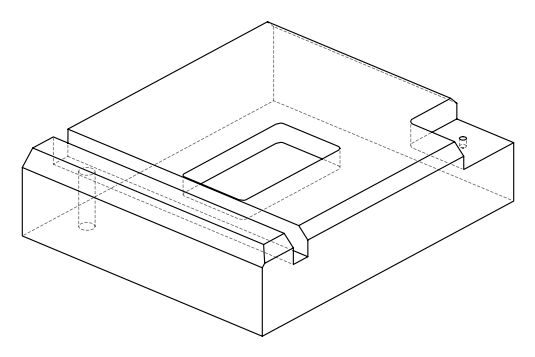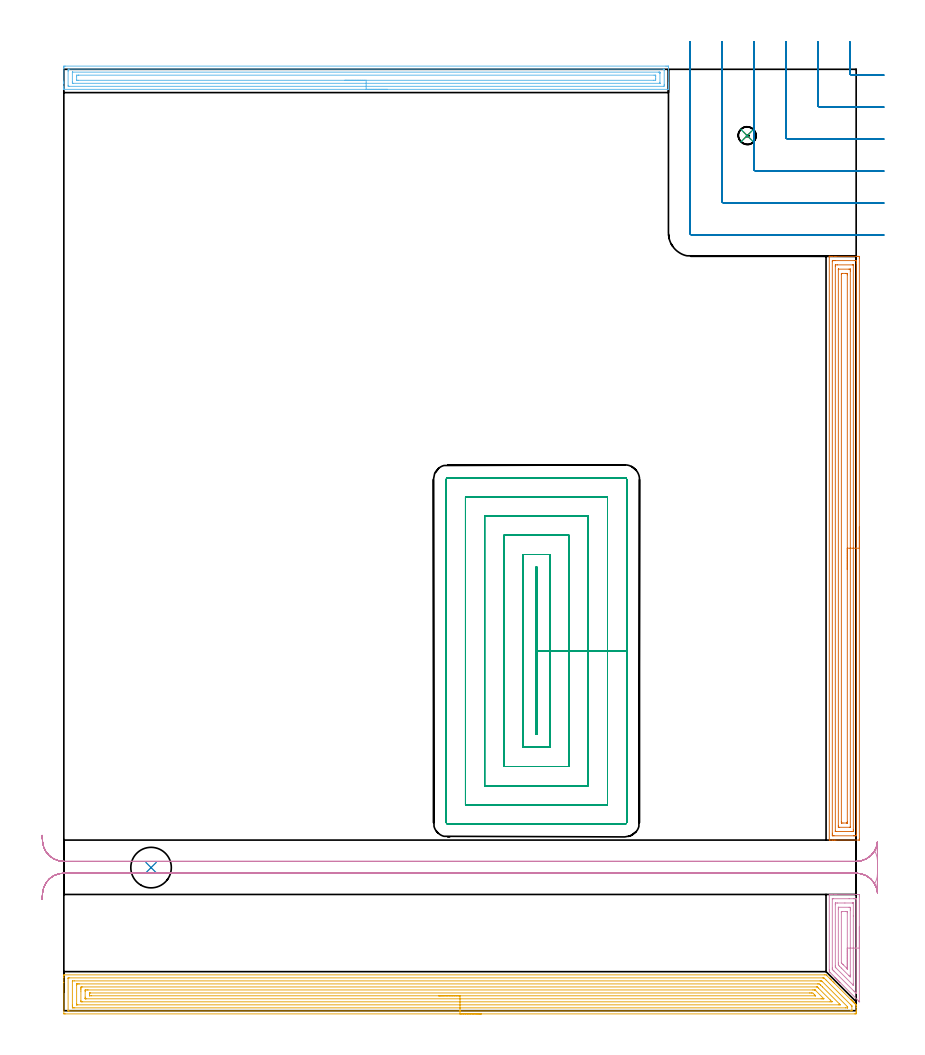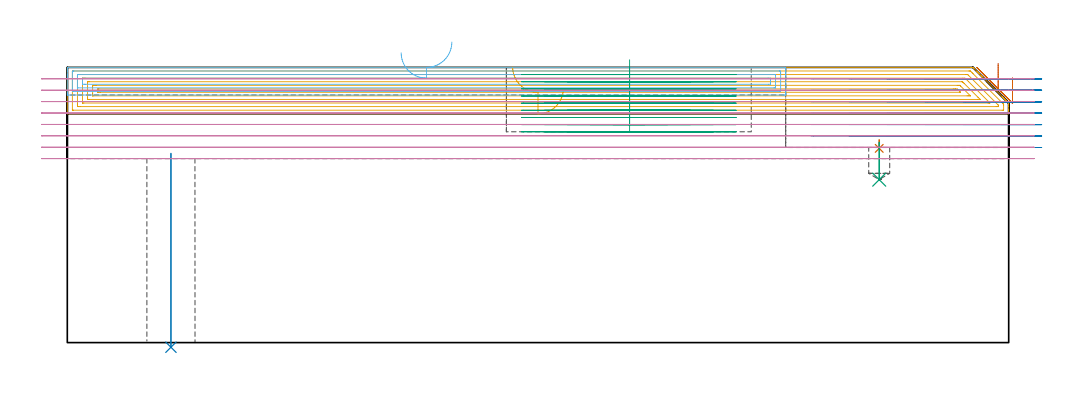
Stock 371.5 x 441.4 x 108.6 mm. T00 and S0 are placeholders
(PLAN: 10 operations, 6 tool changes, 103.2 min)
(1 SPOT_DRILL | STEP1POCKET | NXT0321_9005460120000 | 0.03 min | 3444 mm3)
(2 INDEXABLE_INSERT_DRILL_THROUGH_HOLE_FROM_SOLID | STEP1HOLE | NXT0302_009 | 0.31 min | 30734 mm3)
(3 DRILL_BLIND_HOLE_INTO_CENTER | STEP1POCKET | UGT0301_200 | 0.07 min | 629 mm3)
(4 AREA_MILL | FG_CHAMFER_SURFACE | UGT0205_001 | 2.06 min | 6057 mm3)
(5 AREA_MILL_1 | FG_CHAMFER_SURFACE_1 | UGT0205_001 | 20.78 min | 60917 mm3)
(6 AREA_MILL_2 | FG_CHAMFER_SURFACE_2 | UGT0205_001 | 9.33 min | 17209 mm3)
(7 AREA_MILL_3 | FG_CHAMFER_SURFACE_3 | UGT0205_001 | 11.26 min | 28594 mm3)
(8 MILL_CORNER_NOTCH_RECTANGULAR | CORNER_NOTCH_RECTANGULAR | UGT0201_094 | Follow Part, ap 5, ae 75% | 9.99 min | 238535 mm3)
(9 MILL_RECTANGULAR_POCKET | POCKET_RECTANGULAR_STRAIGHT | NXT0201_011 | Follow Part, ap 3, ae 75% | 35.95 min | 426973 mm3)
(10 MILL_RECTANGULAR_SLOT | SLOT_RECTANGULAR | UGT0201_094 | Follow Part, ap 5, ae 75% | 13.39 min | 329589 mm3)
(TOOL NXT0321_9005460120000 | NC Spot Drill, 142deg, 12mm, Carbide, Uncoated | D12 PA142 FL30 Z2)
(TOOL NXT0302_009 | Index. Insert Drill 19mm [880-D1900L25-05] | D19 PA176 FL95 Z2)
(TOOL UGT0301_200 | Twist Drill 8.3 mm | D8.3 PA118 FL72 Z2)
(TOOL UGT0205_001 | Chamfer Mill 20 x 3 x 45 deg. | D20 FL50 Z2)
(TOOL UGT0201_094 | End mill 20 mm | D20 FL38 Z4)
(TOOL NXT0201_011 | ENDMILL 12mm [2P460-1200-NA 1630] | D12 FL38 Z6)
(OP 1 SPOT_DRILL)
G17 G21 G94 G90
T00 M6
G54
G17 G0 G90 X320.4 Y410.3 S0 M3
G43 Z118.6 H0
G94 G81 G98 Z76.643 F250. R80.
G80
M5
M2
(OP 2 INDEXABLE_INSERT_DRILL_THROUGH_HOLE_FROM_SOLID)
G17 G21 G94 G90
T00 M6
G54
G17 G0 G90 X40.9 Y67.1 S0 M3
G43 Z118.6 H1
G94 G81 G98 Z-1.832 F250. R74.6
G80
M5
M2
(OP 3 DRILL_BLIND_HOLE_INTO_CENTER)
G17 G21 G94 G90
T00 M6
G54
G17 G0 G90 X320.4 Y410.3 S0 M3
G43 Z118.6 H0
G94 G81 G98 Z64.3 F250. R79.
G80
M5
M2
(OP 4 AREA_MILL)
G17 G21 G94 G90
T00 M6
G54
G17 G0 G90 X373. Y39.35 S1061 M3
G43 Z118.6 H0
Z104.5
G94 G1 Y39.312 Z103.628 F250.
Y39.198 Z102.764
Y39.009 Z101.912
Y38.747 Z101.08
Y38.413 Z100.274
Y38.01 Z99.5
Y37.542 Z98.764
Y37.01 Z98.072
Y36.421 Z97.429
Y35.778 Z96.84
Y35.086 Z96.308
Y34.35 Z95.84
Y33.576 Z95.437
Y32.77 Z95.103
Y31.938 Z94.841
Y31.086 Z94.652
Y30.222 Z94.538
Y29.35 Z94.5
X372.999 Y4.208
X372.997 Z94.502
X372.84 Y4.36 Z94.659
X372.774 Y4.426 Z94.725
X363.914 Y13.285 Z103.584
X363.748 Y13.449 Z103.747
X363.586 Y13.613 Z103.912
X363.468 Y13.731 Z104.03
X363.307 Y13.89 Z104.188
X363.151 Y14.047 Z104.346
X363.021 Y14.177 Z104.476
X362.867 Y14.331 Z104.628
X362.717 Y14.482 Z104.781
X362.575 Y14.624 Z104.923
X362.427 Y14.771 Z105.069
X362.282 Y14.917 Z105.216
X362.129 Y15.07 Z105.369
X361.986 Y15.212 Z105.51
X361.847 Y15.352 Z105.651
X361.683 Y15.516 Z105.815
X361.546 Y15.652 Z105.95
X359.343 Y17.855 Z108.154
X359.007 Y18.194 Z108.49
X358.905 Y18.298 Z108.591
X358.9 Y19.086 Z108.6
Y54.34
X358.906 Y54.49 Z108.593
X359.218 Y54.5 Z108.281
X359.593 Z107.906
X360.224 Z107.271
X361.421 Z106.076
X361.986 Z105.508
X371.959 Y54.499 Z95.538
X372.557 Y54.495 Z94.941
X372.992 Y54.49 Z94.506
X372.995 Y54.338 Z94.503
X372.999 Y53.894 Z94.501
X373. Y53.445 Z94.5
Y29.35
X371.586 Z95.914
X371.585 Y8.468 Z95.915
X371.584 Y8.376 Z95.916
X371.579 Y8.109 Z95.921
X371.493 Y8.169 Z96.007
X371.277 Y8.376 Z96.223
X370.795 Y8.855 Z96.705
X370.381 Y9.269 Z97.119
X361.105 Y18.544 Z106.395
X360.566 Y19.086 Z106.934
X360.383 Y19.276 Z107.117
X360.321 Y19.342 Z107.179
X360.319 Y19.387 Z107.181
X360.317 Y19.487 Z107.183
X360.314 Y19.887 Z107.186
Y19.979
X360.315 Y52.409 Z107.185
X360.316 Y52.459 Z107.184
X360.318 Y52.483 Z107.182
X360.32 Y52.488 Z107.18
X360.334 Y52.49 Z107.166
X360.721 Y52.499 Z106.779
X368.207 Y52.5 Z99.293
X370.409 Z97.091
X370.795 Y52.499 Z96.705
X371.293 Y52.497 Z96.207
X371.492 Y52.49 Z96.008
X371.579 Y52.469 Z95.921
X371.584 Y52.202 Z95.916
X371.585 Y52.109 Z95.915
X371.586 Y29.35 Z95.914
X370.172 Z97.328
X370.171 Y12.578 Z97.329
X370.168 Y11.946 Z97.332
X370.167 Z97.333
X370.157 Z97.343
X369.914 Y12.187 Z97.586
X361.986 Y20.114 Z105.514
X361.8 Y20.304 Z105.7
X361.755 Y20.354 Z105.745
X361.736 Y20.378 Z105.764
X361.734 Y20.437 Z105.766
X361.731 Y20.61 Z105.769
X361.729 Y20.871 Z105.771
Y21.132
Y49.692
X361.731 Y50.324 Z105.769
X361.734 Y50.453 Z105.766
X361.735 Y50.48 Z105.765
X361.756 Y50.49 Z105.744
X361.816 Y50.496 Z105.684
X361.986 Y50.498 Z105.514
X362.693 Y50.5 Z104.807
X366.217 Z101.283
X369.74 Z97.76
X369.914 Y50.499 Z97.586
X370.088 Y50.497 Z97.412
X370.137 Y50.494 Z97.363
X370.163 Y50.49 Z97.337
X370.165 Y50.478 Z97.335
X370.169 Y50.411 Z97.331
X370.171 Y50.324 Z97.329
X370.172 Y44.411 Z97.328
Y29.35
X368.757 Z98.743
Y16.689
X368.755 Y16.409 Z98.745
X368.75 Y15.803 Z98.75
X368.152 Y16.396 Z99.348
X364.57 Y19.979 Z102.93
X363.748 Y20.803 Z103.752
X363.683 Y20.871 Z103.817
X363.15 Y21.477 Z104.35
X363.147 Y21.764 Z104.353
X363.144 Y22.376 Z104.356
X363.143 Y47.646 Z104.357
X363.145 Y48.257 Z104.355
X363.148 Y48.463 Z104.352
X363.15 Y48.49 Z104.35
X363.169 Y48.493 Z104.331
X363.221 Y48.497 Z104.279
X363.327 Y48.499 Z104.173
X368.191 Y48.5 Z99.309
X368.578 Y48.49 Z98.922
X368.751 Y48.476 Z98.749
X368.752 Y48.378 Z98.748
X368.756 Y47.927 Z98.744
X368.757 Y47.646 Z98.743
Y47.033
Y29.35
X367.343 Z100.157
Y19.906
X367.342 Y19.833 Z100.158
X367.337 Y19.689 Z100.163
X367.335 Y19.672 Z100.165
X367.33 Y19.674 Z100.17
X367.307 Y19.692 Z100.193
X367.271 Y19.727 Z100.229
X367.019 Y19.979 Z100.481
X365.51 Y21.488 Z101.99
X365.235 Y21.764 Z102.265
X364.629 Y22.377 Z102.871
X364.565 Y22.445 Z102.935
X364.559 Y22.584 Z102.941
X364.558 Y22.656 Z102.942
X364.557 Y46.007 Z102.943
X364.558 Y46.152 Z102.942
X364.564 Y46.443 Z102.936
X364.566 Y46.492 Z102.934
X364.571 Y46.495 Z102.929
X364.589 Y46.498 Z102.911
X364.629 Y46.5 Z102.871
X364.879 Z102.621
X366.641 Z100.859
X367.271 Y46.497 Z100.229
X367.313 Y46.494 Z100.187
X367.33 Y46.491 Z100.17
X367.336 Y46.37 Z100.164
X367.341 Y46.08 Z100.159
X367.343 Y45.934 Z100.157
Y29.35
Y28.478 Z100.195
Y27.614 Z100.309
Y26.762 Z100.498
Y25.93 Z100.76
Y25.124 Z101.094
Y24.35 Z101.497
Y23.614 Z101.965
Y22.922 Z102.496
Y22.279 Z103.086
Y21.69 Z103.729
Y21.159 Z104.421
Y20.69 Z105.157
Y20.287 Z105.931
Y19.953 Z106.737
Y19.691 Z107.569
Y19.502 Z108.42
Y19.388 Z109.285
Y19.35 Z110.157
G0 Z118.6
M5
M2
(OP 5 AREA_MILL_1)
G17 G21 G94 G90
T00 M6
G54
G17 G0 G90 X195.75 Y-1.5 S1061 M3
G43 Z118.6 H0
Z100.3
G94 G1 X195.712 Z99.428 F250.
X195.598 Z98.564
X195.409 Z97.712
X195.147 Z96.88
X194.813 Z96.074
X194.41 Z95.3
X193.942 Z94.564
X193.41 Z93.872
X192.821 Z93.229
X192.178 Z92.64
X191.486 Z92.108
X190.75 Z91.64
X189.976 Z91.237
X189.17 Z90.903
X188.338 Z90.641
X187.486 Z90.452
X186.622 Z90.338
X185.75 Z90.3
X0.631
X0.123 Y-1.495 Z90.303
X0.01 Y-1.492 Z90.306
X0. Y-1.374 Z90.424
Y13.168 Z104.963
Y15.54 Z107.334
Y16.261 Z108.061
Y16.484 Z108.284
X0.003 Y16.645 Z108.437
X0.01 Y16.798 Z108.589
X0.184 Y16.8 Z108.6
X356.56
X357.401 Y16.793 Z108.593
X357.454 Y16.743 Z108.542
X357.785 Y16.416 Z108.213
X358.962 Y15.239 Z107.037
X359.101 Y15.101 Z106.897
X359.243 Y14.958 Z106.756
X359.392 Y14.809 Z106.607
X359.539 Y14.663 Z106.458
X359.69 Y14.511 Z106.309
X359.822 Y14.379 Z106.177
X359.978 Y14.225 Z106.02
X360.482 Y13.718 Z105.518
X360.733 Y13.467 Z105.266
X360.854 Y13.348 Z105.144
X361.181 Y13.019 Z104.819
X368.889 Y5.312 Z97.108
X368.99 Y5.211 Z97.01
X369.08 Y5.12 Z96.92
X369.182 Y5.02 Z96.816
X369.276 Y4.924 Z96.724
X369.378 Y4.822 Z96.621
X369.474 Y4.728 Z96.524
X369.563 Y4.638 Z96.437
X369.676 Y4.524 Z96.323
X369.766 Y4.436 Z96.232
X369.849 Y4.351 Z96.15
X369.974 Y4.226 Z96.025
X370.058 Y4.144 Z95.94
X370.136 Y4.064 Z95.863
X370.273 Y3.928 Z95.727
X370.35 Y3.851 Z95.648
X370.423 Y3.778 Z95.577
X370.571 Y3.63 Z95.429
X370.643 Y3.559 Z95.355
X370.709 Y3.491 Z95.29
X370.869 Y3.332 Z95.131
X370.935 Y3.267 Z95.063
X371.112 Y3.088 Z94.888
X371.167 Y3.033 Z94.833
X371.372 Y2.829 Z94.627
X371.465 Y2.733 Z94.531
X371.499 Y2.691 Z94.487
X371.5 Y2.39 Z94.188
Y2.287 Z94.086
Y1.514 Z93.308
Y0.276 Z92.073
Y-0.24 Z91.555
Y-0.858 Z90.937
X371.496 Y-1.116 Z90.679
X371.49 Y-1.492 Z90.304
X371.256 Y-1.496 Z90.302
X370.869 Y-1.5 Z90.3
X185.75
Y-0.086 Z91.714
X2.42 Y-0.085 Z91.715
X2.262 Y-0.084 Z91.716
X2.06 Y-0.08 Z91.72
X2.016 Y-0.079 Z91.721
X2.01 Y-0.053 Z91.747
X2.006 Y-0.018 Z91.782
X2.001 Y0.171 Z91.971
Y15.074 Z106.874
X2.004 Y15.211 Z107.011
X2.01 Y15.321 Z107.121
X2.015 Y15.379 Z107.179
X2.577 Y15.385 Z107.185
X355.823
X356.191 Y15.381 Z107.181
X356.282 Y15.379 Z107.179
X356.374 Y15.364 Z107.164
X356.56 Y15.186 Z106.986
X357.086 Y14.663 Z106.463
X357.454 Y14.296 Z106.096
X369.08 Y2.669 Z94.469
X369.354 Y2.39 Z94.19
X369.442 Y2.296 Z94.096
X369.49 Y2.234 Z94.034
X369.493 Y2.184 Z93.984
X369.498 Y1.98 Z93.78
X369.499 Y0.226 Z92.026
X369.496 Y0.088 Z91.888
X369.49 Y-0.021 Z91.779
X369.485 Y-0.079 Z91.721
X368.923 Y-0.085 Z91.715
X185.75 Y-0.086 Z91.714
Y1.328 Z93.128
X5.103 Y1.329 Z93.129
X4.396 Y1.33 Z93.13
X4.208 Y1.332 Z93.132
X4.029 Y1.335 Z93.135
X4.01 Y1.514 Z93.314
X4.004 Y1.715 Z93.515
X4. Y2.39 Z94.19
Y2.595 Z94.395
X4.001 Y13.786 Z105.586
X4.003 Y13.888 Z105.688
X4.006 Y13.939 Z105.739
X4.009 Y13.96 Z105.76
X4.025 Y13.966 Z105.766
X4.208 Y13.968 Z105.768
X4.914 Y13.971 Z105.771
X354.583
X354.771 Y13.97 Z105.77
X354.96 Y13.968 Z105.768
X355.326 Y13.962 Z105.762
X355.51 Y13.786 Z105.586
X355.666 Y13.634 Z105.434
X367.292 Y2.008 Z93.808
X367.412 Y1.881 Z93.681
X367.471 Y1.818 Z93.618
X367.49 Y1.775 Z93.575
X367.493 Y1.718 Z93.518
X367.498 Y1.514 Z93.314
X367.497 Y1.412 Z93.212
X367.494 Y1.361 Z93.161
X367.491 Y1.34 Z93.14
X367.475 Y1.334 Z93.134
X367.292 Y1.332 Z93.132
X366.586 Y1.329 Z93.129
X185.75 Y1.328 Z93.128
Y2.743 Z94.543
X6.532
X6.152 Y2.744 Z94.544
X6.088 Y2.746 Z94.546
X6.022 Y2.749 Z94.549
X6.01 Y2.754 Z94.554
X6.006 Y2.777 Z94.577
X6.004 Y2.831 Z94.631
X6. Y3.264 Z95.064
Y12.03 Z103.83
X6.004 Y12.47 Z104.27
X6.007 Y12.524 Z104.324
X6.009 Y12.546 Z104.346
X6.037 Y12.55 Z104.35
X6.178 Y12.554 Z104.354
X6.358 Y12.556 Z104.356
X6.891 Y12.557 Z104.357
X7.251
X353.343 Y12.556 Z104.356
X353.877 Y12.553 Z104.353
X354.244 Y12.55 Z104.35
X354.771 Y12.077 Z103.877
X354.817 Y12.033 Z103.833
X355.695 Y11.156 Z102.956
X363.714 Y3.136 Z94.936
X363.972 Y2.872 Z94.672
X364.086 Y2.754 Z94.554
X364.034 Y2.75 Z94.55
X363.714 Y2.746 Z94.546
X363.354 Y2.743 Z94.543
X185.75
Y4.157 Z95.957
X8.666
X8.237 Y4.161 Z95.961
X8.031 Y4.164 Z95.964
X8.01 Y4.277 Z96.077
X8.001 Y4.808 Z96.608
X8. Y9.193 Z100.993
Y10.069 Z101.869
X8.002 Y10.28 Z102.08
X8.009 Y10.937 Z102.737
X8.029 Y11.136 Z102.936
X8.24 Y11.139 Z102.939
X8.694 Y11.143 Z102.943
X352.997
X353.217 Y11.141 Z102.941
X353.243 Y11.139 Z102.939
X353.252 Y11.137 Z102.937
X353.297 Y11.097 Z102.897
X353.445 Y10.955 Z102.755
X353.622 Y10.779 Z102.579
X353.877 Y10.525 Z102.325
X359.381 Y5.02 Z96.82
X360.137 Y4.259 Z96.059
X360.183 Y4.207 Z96.007
X360.137 Y4.164 Z95.964
X360.119 Y4.162 Z95.962
X359.243 Y4.157 Z95.957
X185.75
Y5.571 Z97.371
X10.468
X10.136 Y5.573 Z97.373
X10.042 Y5.576 Z97.376
X10.018 Y5.578 Z97.378
X10.01 Y5.585 Z97.385
X10.007 Y5.622 Z97.422
X10.002 Y5.744 Z97.544
X10.001 Y5.897 Z97.697
X10. Y6.356 Z98.156
Y8.986 Z100.786
X10.001 Y9.403 Z101.203
X10.003 Y9.633 Z101.433
X10.006 Y9.69 Z101.49
X10.009 Y9.715 Z101.515
X10.028 Y9.722 Z101.522
X10.14 Y9.725 Z101.525
X10.468 Y9.727 Z101.527
X11.031 Y9.729 Z101.529
X11.363
X351.194
X351.758 Y9.728 Z101.528
X352.089 Y9.724 Z101.524
X352.197 Y9.722 Z101.522
X352.228 Y9.712 Z101.512
X352.259 Y9.686 Z101.486
X352.319 Y9.63 Z101.43
X352.549 Y9.403 Z101.203
X356.181 Y5.77 Z97.57
X356.279 Y5.668 Z97.468
X356.34 Y5.601 Z97.401
X356.358 Y5.578 Z97.378
X356.33 Y5.577 Z97.377
X355.996 Y5.573 Z97.373
X355.666 Y5.571 Z97.371
X355.104
X185.75
Y6.985 Z98.785
X12.935
X12.257 Y6.987 Z98.787
X12.036 Y6.99 Z98.79
X12.01 Y6.992 Z98.792
X12.007 Y6.999 Z98.799
X12.002 Y7.023 Z98.823
X12.001 Y7.65 Z99.45
Y7.901 Z99.701
X12.008 Y8.154 Z99.954
X12.013 Y8.308 Z100.108
X12.088 Y8.31 Z100.11
X12.257 Y8.313 Z100.113
X12.474 Y8.314 Z100.114
X349.622 Y8.315 Z100.115
X350.3 Y8.313 Z100.113
X350.519 Y8.312 Z100.112
X351.194 Y8.302 Z100.102
X351.851 Y7.65 Z99.45
X352.089 Y7.412 Z99.212
X352.49 Y7.001 Z98.801
X352.496 Y6.991 Z98.791
X352.481 Y6.99 Z98.79
X352.426 Y6.987 Z98.787
X352.314 Y6.986 Z98.786
X352.089 Y6.985 Z98.785
X185.75
X184.878 Z98.823
X184.014 Z98.937
X183.162 Z99.126
X182.33 Z99.388
X181.524 Z99.722
X180.75 Z100.125
X180.014 Z100.594
X179.322 Z101.125
X178.679 Z101.714
X178.09 Z102.357
X177.558 Z103.05
X177.09 Z103.785
X176.687 Z104.559
X176.353 Z105.365
X176.091 Z106.197
X175.902 Z107.049
X175.788 Z107.914
X175.75 Z108.785
G0 Z118.6
M5
M2
(OP 6 AREA_MILL_2)
G17 G21 G94 G90
T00 M6
G54
G17 G0 G90 X151.75 Y432. S1061 M3
G43 Z118.6 H0
G94 G1 X151.712 Z117.728 F250.
X151.598 Z116.863
X151.409 Z116.012
X151.147 Z115.18
X150.813 Z114.374
X150.41 Z113.6
X149.942 Z112.864
X149.41 Z112.172
X148.821 Z111.529
X148.178 Z110.94
X147.486 Z110.408
X146.75 Z109.94
X145.976 Z109.537
X145.17 Z109.203
X144.338 Z108.941
X143.486 Z108.752
X142.622 Z108.638
X141.75 Z108.6
X0.17
X0.01 Y432.003 Z108.588
X0.007 Y432.042 Z108.55
X0. Y432.426 Z108.174
Y432.772 Z107.828
Y433.449 Z107.146
Y434.676 Z105.921
Y435.227 Z105.367
Y435.841 Z104.754
Y442.065 Z98.532
X0.002 Y442.34 Z98.257
X0.008 Y442.892 Z97.706
X0.06 Y442.894 Z97.704
X0.617 Y442.9 Z97.7
X282.321
X282.883 Y442.899 Z97.701
X283.44 Y442.894 Z97.704
X283.492 Y442.892 Z97.706
X283.496 Y442.34 Z98.257
X283.5 Y441.727 Z98.871
Y435.227 Z105.367
Y434.676 Z105.921
Y434.338 Z106.258
Y433.787 Z106.809
Y433.449 Z107.146
Y432.772 Z107.828
Y432.426 Z108.174
X283.493 Y432.042 Z108.55
X283.49 Y432.003 Z108.588
X283.33 Y432. Z108.6
X141.75
Y433.414 Z107.186
X2.437 Y433.415 Z107.185
X2.403 Y433.416 Z107.184
X2.01 Y433.449 Z107.151
X2.001 Y433.849 Z106.751
X2. Y440.562 Z100.038
X2.001 Y440.962 Z99.638
X2.01 Y441.451 Z99.149
X2.37 Y441.484 Z99.116
X2.403 Y441.485 Z99.115
X281.063
X281.097 Y441.484 Z99.116
X281.49 Y441.451 Z99.149
X281.499 Y441.051 Z99.549
X281.5 Y434.338 Z106.262
X281.499 Y433.938 Z106.662
X281.49 Y433.449 Z107.151
X281.13 Y433.416 Z107.184
X281.097 Y433.415 Z107.185
X141.75 Y433.414 Z107.186
Y434.828 Z105.772
X4.59 Y434.829 Z105.771
X4.19 Y434.831 Z105.769
X4.057 Y434.833 Z105.767
X4.017 Y434.835 Z105.765
X4.01 Y434.913 Z105.687
X4.005 Y435.038 Z105.562
X4.001 Y435.227 Z105.373
X4. Y435.416 Z105.184
X4.001 Y439.86 Z100.74
X4.009 Y440.05 Z100.55
X4.011 Y440.066 Z100.534
X4.016 Y440.068 Z100.532
X4.04 Y440.07 Z100.53
X4.09 Y440.071 Z100.529
X4.19
X278.91
X279.31 Y440.069 Z100.531
X279.443 Y440.067 Z100.533
X279.483 Y440.065 Z100.535
X279.49 Y439.987 Z100.613
X279.495 Y439.862 Z100.738
X279.499 Y439.673 Z100.927
X279.5 Y439.484 Z101.116
X279.499 Y435.04 Z105.56
X279.491 Y434.85 Z105.75
X279.489 Y434.834 Z105.766
X279.484 Y434.832 Z105.768
X279.46 Y434.83 Z105.77
X279.41 Y434.829 Z105.771
X279.31 Y434.828 Z105.772
X141.75
Y436.243 Z104.357
X6.742
X6.078 Y436.25 Z104.35
X6.01 Y436.257 Z104.343
X6.005 Y436.355 Z104.245
X6.002 Y436.564 Z104.036
X6. Y437.895 Z102.705
X6.002 Y438.327 Z102.273
X6.005 Y438.543 Z102.057
X6.01 Y438.645 Z101.955
X6.11 Y438.651 Z101.949
X6.869 Y438.657 Z101.943
X6.996
X276.758
X277.422 Y438.65 Z101.95
X277.49 Y438.643 Z101.957
X277.495 Y438.545 Z102.055
X277.498 Y438.336 Z102.264
X277.5 Y437.918 Z102.682
Y437.029 Z103.571
X277.498 Y436.573 Z104.027
X277.495 Y436.357 Z104.243
X277.49 Y436.255 Z104.345
X277.39 Y436.249 Z104.351
X276.631 Y436.243 Z104.357
X276.504
X141.75
X140.878 Z104.395
X140.014 Z104.509
X139.162 Z104.698
X138.33 Z104.96
X137.524 Z105.294
X136.75 Z105.697
X136.014 Z106.166
X135.322 Z106.697
X134.679 Z107.286
X134.09 Z107.929
X133.558 Z108.622
X133.09 Z109.357
X132.687 Z110.131
X132.353 Z110.937
X132.091 Z111.769
X131.902 Z112.621
X131.788 Z113.486
X131.75 Z114.357
G0 Z118.6
M5
M2
(OP 7 AREA_MILL_3)
G17 G21 G94 G90
T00 M6
G54
G17 G0 G90 X373. Y226.85 S1061 M3
G43 Z118.6 H0
Z104.5
G94 G1 Y226.812 Z103.628 F250.
Y226.698 Z102.764
Y226.509 Z101.912
Y226.247 Z101.08
Y225.913 Z100.274
Y225.51 Z99.5
Y225.041 Z98.764
Y224.51 Z98.072
Y223.921 Z97.429
Y223.278 Z96.84
Y222.586 Z96.308
Y221.85 Z95.84
Y221.076 Z95.437
Y220.27 Z95.103
Y219.438 Z94.841
Y218.586 Z94.652
Y217.722 Z94.538
Y216.85 Z94.5
Y80.618
X372.995 Y80.169 Z94.503
X372.992 Y80.01 Z94.506
X372.828 Y80. Z94.669
X361.986 Z105.508
X361.442 Z106.054
X361.105 Z106.391
X360.562 Z106.935
X360.224 Z107.271
X359.24 Z108.26
X358.901 Z108.589
Y80.005 Z108.59
X358.9 Y80.171 Z108.6
Y353.529
X358.901 Y353.695 Z108.59
Y353.696
X359.239 Y353.7 Z108.261
X359.55 Z107.95
X360.224 Z107.271
X361.442 Z106.054
X361.986 Z105.508
X371.948 Z95.549
X372.557 Y353.695 Z94.941
X372.992 Y353.69 Z94.506
X372.995 Y353.527 Z94.503
X372.999 Y353.082 Z94.501
X373. Y352.633 Z94.5
Y216.85
X371.586 Z95.914
X371.585 Y82.496 Z95.915
X371.584 Y82.404 Z95.916
X371.579 Y82.013 Z95.921
X371.19 Y82.003 Z96.31
X370.795 Y82.001 Z96.705
X370.313 Y82. Z97.187
X361.105 Y82.001 Z106.395
X360.62 Y82.003 Z106.88
X360.41 Y82.01 Z107.09
X360.321 Y82.039 Z107.179
X360.316 Y82.312 Z107.184
X360.315 Y82.404 Z107.185
X360.314 Y83.206 Z107.186
X360.315 Y351.204 Z107.185
X360.316 Y351.296 Z107.184
X360.321 Y351.687 Z107.179
X360.71 Y351.697 Z106.79
X361.105 Y351.699 Z106.395
X361.587 Y351.7 Z105.913
X370.795 Y351.699 Z96.705
X371.28 Y351.697 Z96.22
X371.49 Y351.69 Z96.01
X371.579 Y351.661 Z95.921
X371.584 Y351.388 Z95.916
X371.585 Y351.296 Z95.915
X371.586 Y350.493 Z95.914
Y216.85
X370.172 Z97.328
X370.171 Y84.824 Z97.329
X370.167 Y84.191 Z97.333
X370.164 Y84.062 Z97.336
X370.159 Y84.009 Z97.341
X370.098 Y84.004 Z97.402
X369.914 Y84.002 Z97.586
X369.221 Y84. Z98.279
X361.986 Y84.001 Z105.514
X361.798 Y84.003 Z105.702
X361.745 Y84.006 Z105.755
X361.734 Y84.01 Z105.766
X361.732 Y84.014 Z105.768
X361.73 Y84.034 Z105.77
X361.729 Y84.104 Z105.771
X361.728 Y84.191 Z105.772
X361.729 Y348.876 Z105.771
X361.733 Y349.509 Z105.767
X361.735 Y349.638 Z105.765
X361.741 Y349.691 Z105.759
X361.802 Y349.696 Z105.698
X361.986 Y349.698 Z105.514
X362.679 Y349.7 Z104.821
X369.914 Y349.699 Z97.586
X370.102 Y349.697 Z97.398
X370.156 Y349.694 Z97.344
X370.166 Y349.69 Z97.334
X370.168 Y349.686 Z97.332
X370.17 Y349.666 Z97.33
X370.171 Y349.596 Z97.329
X370.172 Y349.509 Z97.328
Y216.85
X368.757 Z98.743
Y86.258
X368.755 Y86.053 Z98.745
X368.752 Y86.019 Z98.748
X368.75 Y86.01 Z98.75
X368.742 Y86.007 Z98.758
X368.689 Y86.003 Z98.811
X368.582 Y86.001 Z98.918
X363.748 Y86. Z103.752
X363.316 Y86.002 Z104.184
X363.214 Y86.005 Z104.286
X363.164 Y86.01 Z104.336
X363.149 Y86.014 Z104.351
X363.148 Y86.03 Z104.352
X363.145 Y86.132 Z104.355
X363.143 Y86.591 Z104.357
Y86.871
Y347.442
X363.145 Y347.647 Z104.355
X363.148 Y347.681 Z104.352
X363.15 Y347.69 Z104.35
X363.158 Y347.693 Z104.342
X363.211 Y347.697 Z104.289
X363.318 Y347.699 Z104.182
X368.152 Y347.7 Z99.348
X368.584 Y347.698 Z98.916
X368.686 Y347.695 Z98.814
X368.736 Y347.69 Z98.764
X368.751 Y347.686 Z98.749
X368.752 Y347.67 Z98.748
X368.755 Y347.568 Z98.745
X368.757 Y347.109 Z98.743
Y346.829
Y216.85
X367.343 Z100.157
Y88.512
X367.342 Y88.366 Z100.158
X367.338 Y88.076 Z100.162
X367.335 Y88.007 Z100.165
X367.331 Y88.005 Z100.169
X367.312 Y88.002 Z100.188
X367.271 Y88. Z100.229
X367.039 Z100.461
X365.277 Z102.223
X364.629 Y88.003 Z102.871
X364.586 Y88.006 Z102.914
X364.568 Y88.009 Z102.932
X364.564 Y88.148 Z102.936
X364.558 Y88.439 Z102.942
X364.557 Y88.73 Z102.943
Y345.188
X364.558 Y345.334 Z102.942
X364.562 Y345.624 Z102.938
X364.565 Y345.693 Z102.935
X364.569 Y345.695 Z102.931
X364.588 Y345.698 Z102.912
X364.629 Y345.7 Z102.871
X364.861 Z102.639
X366.623 Z100.877
X367.271 Y345.697 Z100.229
X367.314 Y345.694 Z100.186
X367.332 Y345.691 Z100.168
X367.336 Y345.552 Z100.164
X367.342 Y345.261 Z100.158
X367.343 Y345.115 Z100.157
Y345.042
Y216.85
Y215.978 Z100.195
Y215.113 Z100.309
Y214.262 Z100.498
Y213.43 Z100.76
Y212.624 Z101.094
Y211.85 Z101.497
Y211.114 Z101.965
Y210.422 Z102.496
Y209.779 Z103.086
Y209.19 Z103.729
Y208.658 Z104.421
Y208.19 Z105.157
Y207.787 Z105.931
Y207.453 Z106.737
Y207.191 Z107.569
Y207.002 Z108.42
Y206.888 Z109.285
Y206.85 Z110.157
G0 Z118.6
M5
M2
(OP 8 MILL_CORNER_NOTCH_RECTANGULAR)
G17 G21 G94 G90
T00 M6
G54
G17 G0 G90 X368.5 Y454.4 S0 M3
G43 Z118.6 H0
Z104.086
G94 G1 Y451.4 F250.
Y439.694 F500.
G3 X369.494 Y438.7 R1.
G1 X381.5
X384.5 F250.
G0 Z118.6
X353.5 Y454.4
Z104.086
G1 Y451.4
Y424.694 F500.
G3 X354.494 Y423.7 R1.
G1 X381.5
X384.5 F250.
G0 Z118.6
X338.5 Y454.4
Z104.086
G1 Y451.4
Y409.694 F500.
G3 X339.494 Y408.7 R1.
G1 X381.5
X384.5 F250.
G0 Z118.6
X323.5 Y454.4
Z104.086
G1 Y451.4
Y394.695 F500.
G3 X324.495 Y393.7 R1.
G1 X381.5
X384.5 F250.
G0 Z118.6
X308.5 Y454.4
Z104.086
G1 Y451.4
Y379.695 F500.
G3 X309.495 Y378.7 R1.
G1 X381.5
X384.5 F250.
G0 Z118.6
X293.5 Y454.4
Z104.086
G1 Y451.4
Y364.695 F500.
G3 X294.495 Y363.7 R1.
G1 X381.5
X384.5 F250.
G0 Z118.6
X368.5 Y454.4
Z99.571
G1 Y451.4
Y439.694 F500.
G3 X369.494 Y438.7 R1.
G1 X381.5
X384.5 F250.
G0 Z118.6
X353.5 Y454.4
Z99.571
G1 Y451.4
Y424.694 F500.
G3 X354.494 Y423.7 R1.
G1 X381.5
X384.5 F250.
G0 Z118.6
X338.5 Y454.4
Z99.571
G1 Y451.4
Y409.694 F500.
G3 X339.494 Y408.7 R1.
G1 X381.5
X384.5 F250.
G0 Z118.6
X323.5 Y454.4
Z99.571
G1 Y451.4
Y394.695 F500.
G3 X324.495 Y393.7 R1.
G1 X381.5
X384.5 F250.
G0 Z118.6
X308.5 Y454.4
Z99.571
G1 Y451.4
Y379.695 F500.
G3 X309.495 Y378.7 R1.
G1 X381.5
X384.5 F250.
G0 Z118.6
X293.5 Y454.4
Z99.571
G1 Y451.4
Y364.695 F500.
G3 X294.495 Y363.7 R1.
G1 X381.5
X384.5 F250.
G0 Z118.6
X368.5 Y454.4
Z95.057
G1 Y451.4
Y439.694 F500.
G3 X369.494 Y438.7 R1.
G1 X381.5
X384.5 F250.
G0 Z118.6
X353.5 Y454.4
Z95.057
G1 Y451.4
Y424.694 F500.
G3 X354.494 Y423.7 R1.
G1 X381.5
X384.5 F250.
G0 Z118.6
X338.5 Y454.4
Z95.057
G1 Y451.4
Y409.694 F500.
G3 X339.494 Y408.7 R1.
G1 X381.5
X384.5 F250.
G0 Z118.6
X323.5 Y454.4
Z95.057
G1 Y451.4
Y394.695 F500.
G3 X324.495 Y393.7 R1.
G1 X381.5
X384.5 F250.
G0 Z118.6
X308.5 Y454.4
Z95.057
G1 Y451.4
Y379.695 F500.
G3 X309.495 Y378.7 R1.
G1 X381.5
X384.5 F250.
G0 Z118.6
X293.5 Y454.4
Z95.057
G1 Y451.4
Y364.695 F500.
G3 X294.495 Y363.7 R1.
G1 X381.5
X384.5 F250.
G0 Z118.6
X368.5 Y454.4
Z90.543
G1 Y451.4
Y439.694 F500.
G3 X369.494 Y438.7 R1.
G1 X381.5
X384.5 F250.
G0 Z118.6
X353.5 Y454.4
Z90.543
G1 Y451.4
Y424.694 F500.
G3 X354.494 Y423.7 R1.
G1 X381.5
X384.5 F250.
G0 Z118.6
X338.5 Y454.4
Z90.543
G1 Y451.4
Y409.694 F500.
G3 X339.494 Y408.7 R1.
G1 X381.5
X384.5 F250.
G0 Z118.6
X323.5 Y454.4
Z90.543
G1 Y451.4
Y394.695 F500.
G3 X324.495 Y393.7 R1.
G1 X381.5
X384.5 F250.
G0 Z118.6
X308.5 Y454.4
Z90.543
G1 Y451.4
Y379.695 F500.
G3 X309.495 Y378.7 R1.
G1 X381.5
X384.5 F250.
G0 Z118.6
X293.5 Y454.4
Z90.543
G1 Y451.4
Y364.695 F500.
G3 X294.495 Y363.7 R1.
G1 X381.5
X384.5 F250.
G0 Z118.6
X368.5 Y454.4
Z86.029
G1 Y451.4
Y439.694 F500.
G3 X369.494 Y438.7 R1.
G1 X381.5
X384.5 F250.
G0 Z118.6
X353.5 Y454.4
Z86.029
G1 Y451.4
Y424.694 F500.
G3 X354.494 Y423.7 R1.
G1 X381.5
X384.5 F250.
G0 Z118.6
X338.5 Y454.4
Z86.029
G1 Y451.4
Y409.694 F500.
G3 X339.494 Y408.7 R1.
G1 X381.5
X384.5 F250.
G0 Z118.6
X323.5 Y454.4
Z86.029
G1 Y451.4
Y394.695 F500.
G3 X324.495 Y393.7 R1.
G1 X381.5
X384.5 F250.
G0 Z118.6
X308.5 Y454.4
Z86.029
G1 Y451.4
Y379.695 F500.
G3 X309.495 Y378.7 R1.
G1 X381.5
X384.5 F250.
G0 Z118.6
X293.5 Y454.4
Z86.029
G1 Y451.4
Y364.695 F500.
G3 X294.495 Y363.7 R1.
G1 X381.5
X384.5 F250.
G0 Z118.6
X368.5 Y454.4
Z81.514
G1 Y451.4
Y439.694 F500.
G3 X369.494 Y438.7 R1.
G1 X381.5
X384.5 F250.
G0 Z118.6
X353.5 Y454.4
Z81.514
G1 Y451.4
Y424.694 F500.
G3 X354.494 Y423.7 R1.
G1 X381.5
X384.5 F250.
G0 Z118.6
X338.5 Y454.4
Z81.514
G1 Y451.4
Y409.694 F500.
G3 X339.494 Y408.7 R1.
G1 X381.5
X384.5 F250.
G0 Z118.6
X323.5 Y454.4
Z81.514
G1 Y451.4
Y394.695 F500.
G3 X324.495 Y393.7 R1.
G1 X381.5
X384.5 F250.
G0 Z118.6
X308.5 Y454.4
Z81.514
G1 Y451.4
Y379.695 F500.
G3 X309.495 Y378.7 R1.
G1 X381.5
X384.5 F250.
G0 Z118.6
X293.5 Y454.4
Z81.514
G1 Y451.4
Y364.695 F500.
G3 X294.495 Y363.7 R1.
G1 X381.5
X384.5 F250.
G0 Z118.6
X368.5 Y454.4
Z77.
G1 Y451.4
Y439.694 F500.
G3 X369.494 Y438.7 R1.
G1 X381.5
X384.5 F250.
G0 Z118.6
X353.5 Y454.4
Z77.
G1 Y451.4
Y424.694 F500.
G3 X354.494 Y423.7 R1.
G1 X381.5
X384.5 F250.
G0 Z118.6
X338.5 Y454.4
Z77.
G1 Y451.4
Y409.694 F500.
G3 X339.494 Y408.7 R1.
G1 X381.5
X384.5 F250.
G0 Z118.6
X323.5 Y454.4
Z77.
G1 Y451.4
Y394.695 F500.
G3 X324.495 Y393.7 R1.
G1 X381.5
X384.5 F250.
G0 Z118.6
X308.5 Y454.4
Z77.
G1 Y451.4
Y379.695 F500.
G3 X309.495 Y378.7 R1.
G1 X381.5
X384.5 F250.
G0 Z118.6
X293.5 Y454.4
Z77.
G1 Y451.4
Y364.695 F500.
G3 X294.495 Y363.7 R1.
G1 X381.5
X384.5 F250.
G0 Z118.6
M5
M2
(OP 9 MILL_RECTANGULAR_POCKET)
G17 G21 G94 G90
T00 M6
G54
G17 G0 G90 X221.9 Y146.971 S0 M3
G43 Z118.6 H1
Z111.6
G94 G1 Y168.7 Z105.778 F250.
Y207.9 F500.
X221.3
Y129.5
X221.9
Y168.7
X227.9
Y213.9
X215.3
Y123.5
X227.9
Y168.7
X236.9
Y222.9
X206.3
Y114.5
X236.9
Y168.7
X245.9
Y231.9
X197.3
Y105.5
X245.9
Y168.7
X254.9
Y240.9
X188.3
Y96.5
X254.9
Y168.7
X263.9
Y249.1
G3 X263.1 Y249.9 R0.8
G1 X180.1
G3 X179.3 Y249.1 R0.8
G1 Y88.3
G3 X180.1 Y87.5 R0.8
G1 X263.1
G3 X263.9 Y88.3 R0.8
G1 Y168.7
Y169.7
G0 X221.9 Y146.971 Z108.778
G1 Y168.7 Z102.955 F250.
Y207.9 F500.
X221.3
Y129.5
X221.9
Y168.7
X227.9
Y213.9
X215.3
Y123.5
X227.9
Y168.7
X236.9
Y222.9
X206.3
Y114.5
X236.9
Y168.7
X245.9
Y231.9
X197.3
Y105.5
X245.9
Y168.7
X254.9
Y240.9
X188.3
Y96.5
X254.9
Y168.7
X263.9
Y249.1
G3 X263.1 Y249.9 R0.8
G1 X180.1
G3 X179.3 Y249.1 R0.8
G1 Y88.3
G3 X180.1 Y87.5 R0.8
G1 X263.1
G3 X263.9 Y88.3 R0.8
G1 Y168.7
Y169.7
G0 X221.9 Y146.971 Z105.955
G1 Y168.7 Z100.133 F250.
Y207.9 F500.
X221.3
Y129.5
X221.9
Y168.7
X227.9
Y213.9
X215.3
Y123.5
X227.9
Y168.7
X236.9
Y222.9
X206.3
Y114.5
X236.9
Y168.7
X245.9
Y231.9
X197.3
Y105.5
X245.9
Y168.7
X254.9
Y240.9
X188.3
Y96.5
X254.9
Y168.7
X263.9
Y249.1
G3 X263.1 Y249.9 R0.8
G1 X180.1
G3 X179.3 Y249.1 R0.8
G1 Y88.3
G3 X180.1 Y87.5 R0.8
G1 X263.1
G3 X263.9 Y88.3 R0.8
G1 Y168.7
Y169.7
G0 X221.9 Y146.971 Z103.133
G1 Y168.7 Z97.311 F250.
Y207.9 F500.
X221.3
Y129.5
X221.9
Y168.7
X227.9
Y213.9
X215.3
Y123.5
X227.9
Y168.7
X236.9
Y222.9
X206.3
Y114.5
X236.9
Y168.7
X245.9
Y231.9
X197.3
Y105.5
X245.9
Y168.7
X254.9
Y240.9
X188.3
Y96.5
X254.9
Y168.7
X263.9
Y249.1
G3 X263.1 Y249.9 R0.8
G1 X180.1
G3 X179.3 Y249.1 R0.8
G1 Y88.3
G3 X180.1 Y87.5 R0.8
G1 X263.1
G3 X263.9 Y88.3 R0.8
G1 Y168.7
Y169.7
G0 X221.9 Y146.971 Z100.311
G1 Y168.7 Z94.489 F250.
Y207.9 F500.
X221.3
Y129.5
X221.9
Y168.7
X227.9
Y213.9
X215.3
Y123.5
X227.9
Y168.7
X236.9
Y222.9
X206.3
Y114.5
X236.9
Y168.7
X245.9
Y231.9
X197.3
Y105.5
X245.9
Y168.7
X254.9
Y240.9
X188.3
Y96.5
X254.9
Y168.7
X263.9
Y249.1
G3 X263.1 Y249.9 R0.8
G1 X180.1
G3 X179.3 Y249.1 R0.8
G1 Y88.3
G3 X180.1 Y87.5 R0.8
G1 X263.1
G3 X263.9 Y88.3 R0.8
G1 Y168.7
Y169.7
G0 X221.9 Y146.971 Z97.489
G1 Y168.7 Z91.667 F250.
Y207.9 F500.
X221.3
Y129.5
X221.9
Y168.7
X227.9
Y213.9
X215.3
Y123.5
X227.9
Y168.7
X236.9
Y222.9
X206.3
Y114.5
X236.9
Y168.7
X245.9
Y231.9
X197.3
Y105.5
X245.9
Y168.7
X254.9
Y240.9
X188.3
Y96.5
X254.9
Y168.7
X263.9
Y249.1
G3 X263.1 Y249.9 R0.8
G1 X180.1
G3 X179.3 Y249.1 R0.8
G1 Y88.3
G3 X180.1 Y87.5 R0.8
G1 X263.1
G3 X263.9 Y88.3 R0.8
G1 Y168.7
Y169.7
G0 X221.9 Y146.971 Z94.667
G1 Y168.7 Z88.844 F250.
Y207.9 F500.
X221.3
Y129.5
X221.9
Y168.7
X227.9
Y213.9
X215.3
Y123.5
X227.9
Y168.7
X236.9
Y222.9
X206.3
Y114.5
X236.9
Y168.7
X245.9
Y231.9
X197.3
Y105.5
X245.9
Y168.7
X254.9
Y240.9
X188.3
Y96.5
X254.9
Y168.7
X263.9
Y249.1
G3 X263.1 Y249.9 R0.8
G1 X180.1
G3 X179.3 Y249.1 R0.8
G1 Y88.3
G3 X180.1 Y87.5 R0.8
G1 X263.1
G3 X263.9 Y88.3 R0.8
G1 Y168.7
Y169.7
G0 X221.9 Y146.971 Z91.844
G1 Y168.7 Z86.022 F250.
Y207.9 F500.
X221.3
Y129.5
X221.9
Y168.7
X227.9
Y213.9
X215.3
Y123.5
X227.9
Y168.7
X236.9
Y222.9
X206.3
Y114.5
X236.9
Y168.7
X245.9
Y231.9
X197.3
Y105.5
X245.9
Y168.7
X254.9
Y240.9
X188.3
Y96.5
X254.9
Y168.7
X263.9
Y249.1
G3 X263.1 Y249.9 R0.8
G1 X180.1
G3 X179.3 Y249.1 R0.8
G1 Y88.3
G3 X180.1 Y87.5 R0.8
G1 X263.1
G3 X263.9 Y88.3 R0.8
G1 Y168.7
Y169.7
G0 X221.9 Y146.971 Z89.022
G1 Y168.7 Z83.2 F250.
Y207.9 F500.
X221.3
Y129.5
X221.9
Y168.7
X227.9
Y213.9
X215.3
Y123.5
X227.9
Y168.7
X236.9
Y222.9
X206.3
Y114.5
X236.9
Y168.7
X245.9
Y231.9
X197.3
Y105.5
X245.9
Y168.7
X254.9
Y240.9
X188.3
Y96.5
X254.9
Y168.7
X263.9
Y249.1
G3 X263.1 Y249.9 R0.8
G1 X180.1
G3 X179.3 Y249.1 R0.8
G1 Y88.3
G3 X180.1 Y87.5 R0.8
G1 X263.1
G3 X263.9 Y88.3 R0.8
G1 Y168.7
Y169.7
G0 Z118.6
M5
M2
(OP 10 MILL_RECTANGULAR_SLOT)
G17 G21 G94 G90
T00 M6
G54
G17 G0 G90 X-10.202 Y52.283 S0 M3
G43 Z118.6 H0
Z104.1
G94 G1 X-9.97 Y55.274 F250.
G2 X0. Y64.5 R10. F500.
G1 X371.5
G2 X380.16 Y59.5 R10.
G3 X381.5 Y64.51 R10.
G1 Y69.986
G3 X381.495 Y70.315 R10.
X380.16 Y75. R10.
G2 X371.5 Y70. R10.
G1 X0.
G2 X-9.97 Y79.226 R10.
G1 X-10.202 Y82.217 F250.
G0 Y52.283 Z99.6
G1 X-9.97 Y55.274
G2 X0. Y64.5 R10. F500.
G1 X371.5
G2 X380.949 Y57.774 R10.
G1 X380.977 Y57.765
G3 X381.5 Y60.956 R10.
G1 Y73.542
G3 X380.977 Y76.734 R10.
G1 X380.948 Y76.724
G2 X371.5 Y70. R10.
G1 X0.
G2 X-9.97 Y79.226 R10.
G1 X-10.202 Y82.217 F250.
G0 Y52.283 Z95.1
G1 X-9.97 Y55.274
G2 X0. Y64.5 R10. F500.
G1 X371.5
G2 X381.457 Y55.43 R10.
G1 X381.487 Y55.428
G3 X381.5 Y55.946 R10.
G1 Y78.524
G3 X381.486 Y79.061 R10.
G1 X381.456 Y79.059
G2 X371.5 Y70. R10.
G1 X0.
G2 X-9.97 Y79.226 R10.
G1 X-10.202 Y82.217 F250.
G0 Y52.283 Z90.6
G1 X-9.97 Y55.274
G2 X0. Y64.5 R10. F500.
G1 X371.5
G2 X381.47 Y55.274 R10.
G1 X381.5
Y79.226
X381.47
G2 X371.5 Y70. R10.
G1 X0.
G2 X-9.97 Y79.226 R10.
G1 X-10.202 Y82.217 F250.
G0 Y52.283 Z86.1
G1 X-9.97 Y55.274
G2 X0. Y64.5 R10. F500.
G1 X371.5
G2 X381.47 Y55.274 R10.
G1 X381.5
Y79.226
X381.47
G2 X371.5 Y70. R10.
G1 X0.
G2 X-9.97 Y79.226 R10.
G1 X-10.202 Y82.217 F250.
G0 Y52.283 Z81.6
G1 X-9.97 Y55.274
G2 X0. Y64.5 R10. F500.
G1 X371.5
G2 X381.47 Y55.274 R10.
G1 X381.5
Y79.226
X381.47
G2 X371.5 Y70. R10.
G1 X0.
G2 X-9.97 Y79.226 R10.
G1 X-10.202 Y82.217 F250.
G0 Y52.283 Z77.1
G1 X-9.97 Y55.274
G2 X0. Y64.5 R10. F500.
G1 X371.5
G2 X381.47 Y55.274 R10.
G1 X381.5
Y79.226
X381.47
G2 X371.5 Y70. R10.
G1 X0.
G2 X-9.97 Y79.226 R10.
G1 X-10.202 Y82.217 F250.
G0 Y52.283 Z72.6
G1 X-9.97 Y55.274
G2 X0. Y64.5 R10. F500.
G1 X371.5
G2 X381.47 Y55.274 R10.
G1 X381.5
Y79.226
X381.47
G2 X371.5 Y70. R10.
G1 X0.
G2 X-9.97 Y79.226 R10.
G1 X-10.202 Y82.217 F250.
G0 Z118.6
M5
M2
